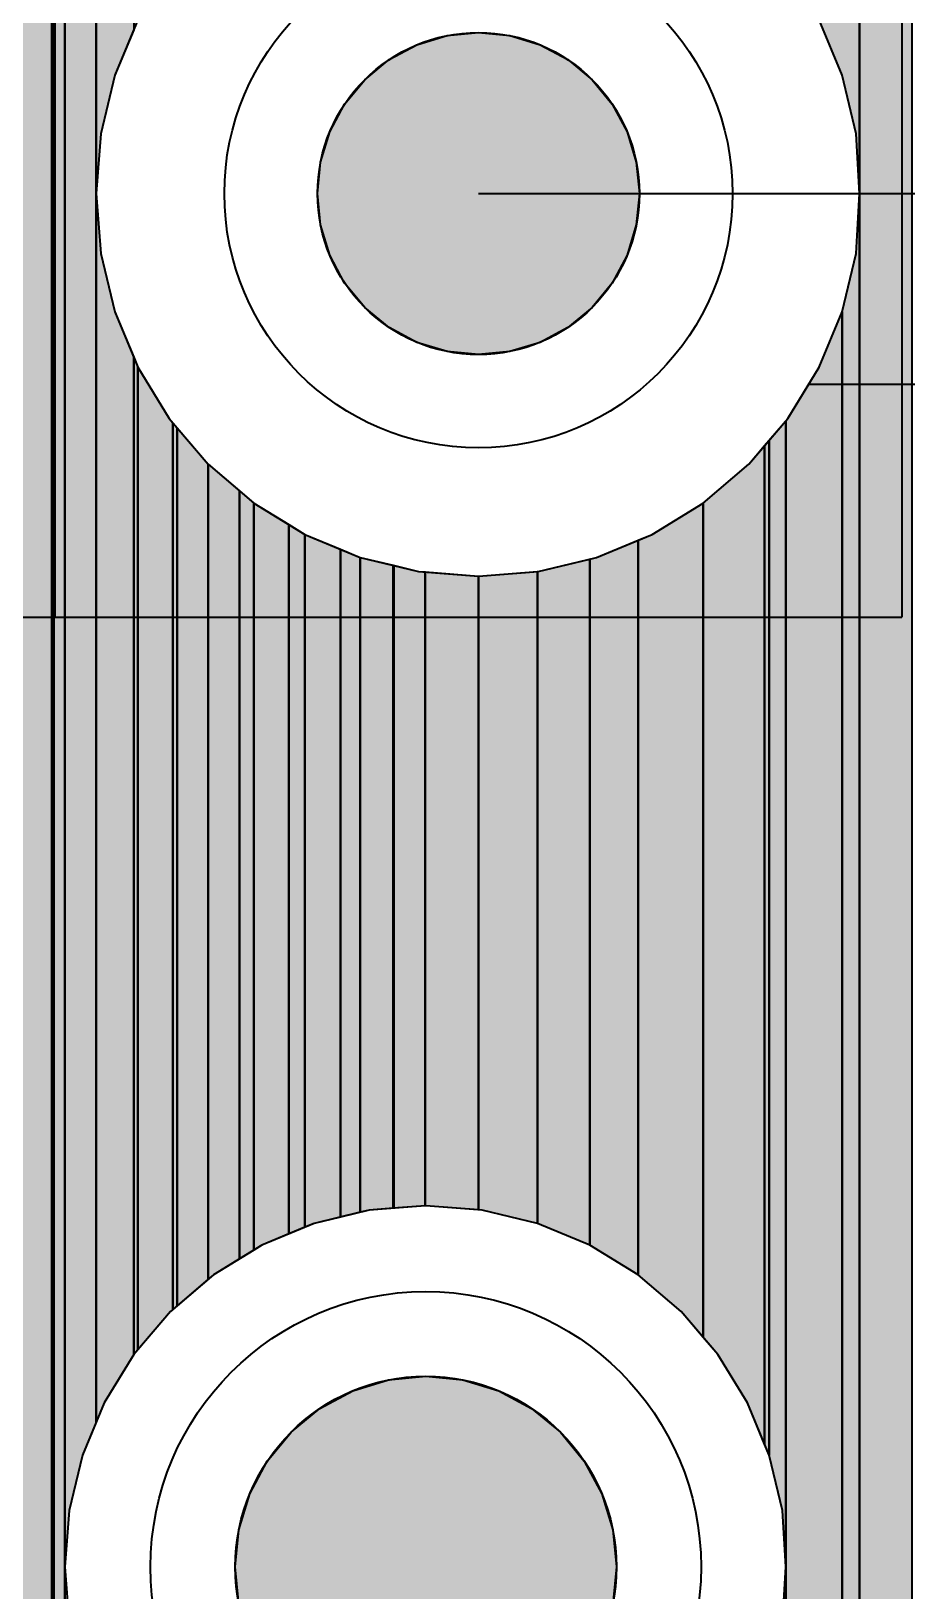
# Model space of a CAD drawing. Header units: millimetres. Extents: x 2 to 110, y 3 to 56.
# Drawn here: x 80.931 to 83.557, y 5.027 to 9.701 of the extents above; entities that cross this region are included whole.
import ezdxf

# ---------------------------------------------------------------- set-up
doc = ezdxf.new("R2010")
doc.units = ezdxf.units.MM
for name, color, linetype in [('bottom_copper', 7, 'Continuous'), ('drill_plated', 7, 'Continuous'), ('top_copper', 7, 'Continuous'), ('top_silk', 7, 'Continuous')]:
    doc.layers.add(name, color=color, linetype=linetype)

# ---------------------------------------------------------------- blocks, each defined once
blk = doc.blocks.new('Block18443')
at = {"layer": 'bottom_copper', "lineweight": 40}
for points in [[(0.2215, 5.676), (0.2109, 5.8554), (0.1689, 6.0303), (0.1001, 6.1965), (0.1001, 48.7405), (0.2215, 48.7405), (0.2215, 5.676)], [(0.3777, 0), (0.2215, 0), (0.2215, 48.7405), (0.3777, 48.7405), (0.3777, 0)], [(0.2215, 0), (0.1689, 0), (0.1689, 5.3217), (0.2109, 5.4966), (0.2215, 5.676), (0.2215, 0)], [(0.1689, 0), (0, 0), (0, 4.995), (0.0061, 5.0021), (0.1001, 5.1555), (0.1689, 5.3217), (0.1689, 0)], [(0, 1.56), (-0.01, 1.7294), (-0.0497, 1.8946), (-0.0635, 1.928), (-0.0635, 4.9206), (0, 4.995), (0, 1.56)], [(0, 0), (-0.0635, 0), (-0.0635, 1.192), (-0.0497, 1.2254), (-0.01, 1.3906), (0, 1.56), (0, 0)]]:
    blk.add_hatch(color=7, dxfattribs=at).paths.add_polyline_path(points, flags=0)
at = {"layer": 'bottom_copper', "color": 7, "lineweight": 40}
for points in [[(0.2215, 5.676), (0.2109, 5.8554), (0.1689, 6.0303), (0.1001, 6.1965), (0.1001, 48.7405), (0.2215, 48.7405), (0.2215, 5.676)], [(0.3777, 0), (0.2215, 0), (0.2215, 48.7405), (0.3777, 48.7405), (0.3777, 0)], [(0.2215, 0), (0.1689, 0), (0.1689, 5.3217), (0.2109, 5.4966), (0.2215, 5.676), (0.2215, 0)], [(0.1689, 0), (0, 0), (0, 4.995), (0.0061, 5.0021), (0.1001, 5.1555), (0.1689, 5.3217), (0.1689, 0)], [(0, 1.56), (-0.01, 1.7294), (-0.0497, 1.8946), (-0.0635, 1.928), (-0.0635, 4.9206), (0, 4.995), (0, 1.56)], [(0, 0), (-0.0635, 0), (-0.0635, 1.192), (-0.0497, 1.2254), (-0.01, 1.3906), (0, 1.56), (0, 0)]]:
    blk.add_lwpolyline(points, close=True, dxfattribs=at)
blk = doc.blocks.new('Block21495')
at = {"layer": 'bottom_copper', "lineweight": 40}
for points in [[(1.2555, 0), (1.2513, 0), (1.2513, 23.5862), (1.2555, 23.6574), (1.2555, 0)], [(1.2513, 0), (1.1328, 0), (1.1328, 23.2181), (1.1507, 23.2473), (1.2119, 23.3951), (1.2492, 23.5506), (1.2513, 23.5862), (1.2513, 0)], [(1.2878, 0), (1.2555, 0), (1.2555, 22.948), (1.268, 22.7886), (1.2878, 22.7061), (1.2878, 0)], [(1.3821, 1.9944), (1.3408, 1.8946), (1.3011, 1.7294), (1.2878, 1.56), (1.2878, 22.7061), (1.3053, 22.6331), (1.3665, 22.4853), (1.3821, 22.4599), (1.3821, 1.9944)], [(1.4946, 6.1665), (1.4382, 6.0303), (1.3962, 5.8554), (1.3821, 5.676), (1.3821, 22.4599), (1.4501, 22.349), (1.4946, 22.2969), (1.4946, 6.1665)], [(1.4946, 2.1965), (1.4058, 2.0516), (1.3821, 1.9944), (1.3821, 5.676), (1.3962, 5.4966), (1.4382, 5.3217), (1.4946, 5.1855), (1.4946, 2.1965)], [(1.6123, 2.332), (1.6049, 2.3257), (1.4946, 2.1965), (1.4946, 5.1855), (1.507, 5.1555), (1.601, 5.0021), (1.6123, 4.9889), (1.6123, 2.332)], [(1.7179, 2.4222), (1.6123, 2.332), (1.6123, 4.9889), (1.7179, 4.8653), (1.7179, 2.4222)], [(1.8547, 2.5099), (1.7341, 2.436), (1.7179, 2.4222), (1.7179, 4.8653), (1.8547, 4.7484), (1.8547, 2.5099)], [(2.0081, 2.5782), (1.879, 2.5248), (1.8547, 2.5099), (1.8547, 4.7484), (2.0081, 4.6544), (2.0081, 2.5782)], [(2.1743, 2.623), (2.036, 2.5898), (2.0081, 2.5782), (2.0081, 4.6544), (2.1743, 4.5856), (2.1743, 2.623)], [(2.273, 2.6352), (2.2012, 2.6295), (2.1743, 2.623), (2.1743, 4.5856), (2.273, 4.5619), (2.273, 2.6352)], [(1.4058, 0), (1.2878, 0), (1.2878, 1.56), (1.3011, 1.3906), (1.3408, 1.2254), (1.4058, 1.0684), (1.4058, 0)]]:
    blk.add_hatch(color=7, dxfattribs=at).paths.add_polyline_path(points, flags=0)
at = {"layer": 'bottom_copper', "color": 7, "lineweight": 40}
for points in [[(1.2555, 0), (1.2513, 0), (1.2513, 23.5862), (1.2555, 23.6574), (1.2555, 0)], [(1.2513, 0), (1.1328, 0), (1.1328, 23.2181), (1.1507, 23.2473), (1.2119, 23.3951), (1.2492, 23.5506), (1.2513, 23.5862), (1.2513, 0)], [(1.2878, 0), (1.2555, 0), (1.2555, 22.948), (1.268, 22.7886), (1.2878, 22.7061), (1.2878, 0)], [(1.3821, 1.9944), (1.3408, 1.8946), (1.3011, 1.7294), (1.2878, 1.56), (1.2878, 22.7061), (1.3053, 22.6331), (1.3665, 22.4853), (1.3821, 22.4599), (1.3821, 1.9944)], [(1.4946, 6.1665), (1.4382, 6.0303), (1.3962, 5.8554), (1.3821, 5.676), (1.3821, 22.4599), (1.4501, 22.349), (1.4946, 22.2969), (1.4946, 6.1665)], [(1.4946, 2.1965), (1.4058, 2.0516), (1.3821, 1.9944), (1.3821, 5.676), (1.3962, 5.4966), (1.4382, 5.3217), (1.4946, 5.1855), (1.4946, 2.1965)], [(1.6123, 2.332), (1.6049, 2.3257), (1.4946, 2.1965), (1.4946, 5.1855), (1.507, 5.1555), (1.601, 5.0021), (1.6123, 4.9889), (1.6123, 2.332)], [(1.7179, 2.4222), (1.6123, 2.332), (1.6123, 4.9889), (1.7179, 4.8653), (1.7179, 2.4222)], [(1.8547, 2.5099), (1.7341, 2.436), (1.7179, 2.4222), (1.7179, 4.8653), (1.8547, 4.7484), (1.8547, 2.5099)], [(2.0081, 2.5782), (1.879, 2.5248), (1.8547, 2.5099), (1.8547, 4.7484), (2.0081, 4.6544), (2.0081, 2.5782)], [(2.1743, 2.623), (2.036, 2.5898), (2.0081, 2.5782), (2.0081, 4.6544), (2.1743, 4.5856), (2.1743, 2.623)], [(2.273, 2.6352), (2.2012, 2.6295), (2.1743, 2.623), (2.1743, 4.5856), (2.273, 4.5619), (2.273, 2.6352)], [(1.4058, 0), (1.2878, 0), (1.2878, 1.56), (1.3011, 1.3906), (1.3408, 1.2254), (1.4058, 1.0684), (1.4058, 0)]]:
    blk.add_lwpolyline(points, close=True, dxfattribs=at)
blk = doc.blocks.new('Block77260')
at = {"layer": 'top_copper', "lineweight": 40}
for points in [[(1.2992, 0), (0.9215, 0), (0.9215, 4.979), (0.9276, 4.9861), (0.9903, 5.0885), (1.2992, 5.0885), (1.2992, 0)], [(0.9215, 1.544), (0.9115, 1.7134), (0.8718, 1.8786), (0.8718, 4.9208), (0.9215, 4.979), (0.9215, 1.544)], [(0.8718, 1.8786), (0.8068, 2.0356), (0.718, 2.1805), (0.6739, 2.2322), (0.6739, 4.7324), (0.8107, 4.8493), (0.8718, 4.9208), (0.8718, 1.8786)], [(0.6739, 2.2322), (0.6077, 2.3097), (0.4785, 2.42), (0.4785, 4.621), (0.5205, 4.6384), (0.6739, 4.7324), (0.6739, 2.2322)], [(0.4785, 2.42), (0.3336, 2.5088), (0.3336, 4.5646), (0.3543, 4.5696), (0.4785, 4.621), (0.4785, 2.42)], [(0.3336, 2.5088), (0.1766, 2.5738), (0.1766, 4.5274), (0.1794, 4.5276), (0.3336, 4.5646), (0.3336, 2.5088)], [(0, 2.6144), (-0.158, 2.6268), (-0.1597, 2.6267), (-0.1597, 4.526), (0, 4.5135), (0, 2.6144)], [(0.1766, 2.5738), (0.0114, 2.6135), (0, 2.6144), (0, 4.5135), (0.1766, 4.5274), (0.1766, 2.5738)], [(0.9215, 0), (0.8718, 0), (0.8718, 1.2094), (0.9115, 1.3746), (0.9215, 1.544), (0.9215, 0)]]:
    blk.add_hatch(color=7, dxfattribs=at).paths.add_polyline_path(points, flags=0)
at = {"layer": 'top_copper', "color": 7, "lineweight": 40}
for points in [[(1.2992, 0), (0.9215, 0), (0.9215, 4.979), (0.9276, 4.9861), (0.9903, 5.0885), (1.2992, 5.0885), (1.2992, 0)], [(0.9215, 1.544), (0.9115, 1.7134), (0.8718, 1.8786), (0.8718, 4.9208), (0.9215, 4.979), (0.9215, 1.544)], [(0.8718, 1.8786), (0.8068, 2.0356), (0.718, 2.1805), (0.6739, 2.2322), (0.6739, 4.7324), (0.8107, 4.8493), (0.8718, 4.9208), (0.8718, 1.8786)], [(0.6739, 2.2322), (0.6077, 2.3097), (0.4785, 2.42), (0.4785, 4.621), (0.5205, 4.6384), (0.6739, 4.7324), (0.6739, 2.2322)], [(0.4785, 2.42), (0.3336, 2.5088), (0.3336, 4.5646), (0.3543, 4.5696), (0.4785, 4.621), (0.4785, 2.42)], [(0.3336, 2.5088), (0.1766, 2.5738), (0.1766, 4.5274), (0.1794, 4.5276), (0.3336, 4.5646), (0.3336, 2.5088)], [(0, 2.6144), (-0.158, 2.6268), (-0.1597, 2.6267), (-0.1597, 4.526), (0, 4.5135), (0, 2.6144)], [(0.1766, 2.5738), (0.0114, 2.6135), (0, 2.6144), (0, 4.5135), (0.1766, 4.5274), (0.1766, 2.5738)], [(0.9215, 0), (0.8718, 0), (0.8718, 1.2094), (0.9115, 1.3746), (0.9215, 1.544), (0.9215, 0)]]:
    blk.add_lwpolyline(points, close=True, dxfattribs=at)
blk = doc.blocks.new('Block78538')
at = {"layer": 'top_copper', "lineweight": 40}
for points in [[(1.0903, 0), (1.084, 0), (1.084, 23.5346), (1.0903, 23.6414), (1.0903, 0)], [(1.084, 0), (0.9676, 0), (0.9676, 23.2021), (0.9855, 23.2313), (1.0467, 23.3791), (1.084, 23.5346), (1.084, 0)], [(1.1226, 0), (1.0903, 0), (1.0903, 22.932), (1.1028, 22.7726), (1.1226, 22.6901), (1.1226, 0)], [(1.2169, 1.9784), (1.1756, 1.8786), (1.1359, 1.7134), (1.1226, 1.544), (1.1226, 22.6901), (1.1401, 22.6171), (1.2013, 22.4693), (1.2169, 22.4439), (1.2169, 1.9784)], [(1.3418, 6.1805), (1.273, 6.0143), (1.231, 5.8394), (1.2169, 5.66), (1.2169, 22.4439), (1.2849, 22.333), (1.3418, 22.2664), (1.3418, 6.1805)], [(1.3418, 2.195), (1.3294, 2.1805), (1.2406, 2.0356), (1.2169, 1.9784), (1.2169, 5.66), (1.231, 5.4806), (1.273, 5.3057), (1.3418, 5.1395), (1.3418, 2.195)], [(1.4598, 2.3269), (1.4397, 2.3097), (1.3418, 2.195), (1.3418, 5.1395), (1.4358, 4.9861), (1.4598, 4.958), (1.4598, 2.3269)], [(1.6467, 2.4677), (1.5689, 2.42), (1.4598, 2.3269), (1.4598, 4.958), (1.5527, 4.8493), (1.6467, 4.769), (1.6467, 2.4677)], [(1.7945, 2.5422), (1.7138, 2.5088), (1.6467, 2.4677), (1.6467, 4.769), (1.6895, 4.7324), (1.7945, 4.6681), (1.7945, 2.5422)], [(1.95, 2.5928), (1.8708, 2.5738), (1.7945, 2.5422), (1.7945, 4.6681), (1.8429, 4.6384), (1.95, 4.5941), (1.95, 2.5928)], [(2.1094, 2.6193), (2.036, 2.6135), (1.95, 2.5928), (1.95, 4.5941), (2.0091, 4.5696), (2.1094, 4.5455), (2.1094, 2.6193)], [(2.2037, 2.6267), (2.1094, 2.6193), (2.1094, 4.5455), (2.184, 4.5276), (2.2037, 4.526), (2.2037, 2.6267)], [(1.2406, 0), (1.1226, 0), (1.1226, 1.544), (1.1359, 1.3746), (1.1756, 1.2094), (1.2406, 1.0524), (1.2406, 0)]]:
    blk.add_hatch(color=7, dxfattribs=at).paths.add_polyline_path(points, flags=0)
at = {"layer": 'top_copper', "color": 7, "lineweight": 40}
for points in [[(1.0903, 0), (1.084, 0), (1.084, 23.5346), (1.0903, 23.6414), (1.0903, 0)], [(1.084, 0), (0.9676, 0), (0.9676, 23.2021), (0.9855, 23.2313), (1.0467, 23.3791), (1.084, 23.5346), (1.084, 0)], [(1.1226, 0), (1.0903, 0), (1.0903, 22.932), (1.1028, 22.7726), (1.1226, 22.6901), (1.1226, 0)], [(1.2169, 1.9784), (1.1756, 1.8786), (1.1359, 1.7134), (1.1226, 1.544), (1.1226, 22.6901), (1.1401, 22.6171), (1.2013, 22.4693), (1.2169, 22.4439), (1.2169, 1.9784)], [(1.3418, 6.1805), (1.273, 6.0143), (1.231, 5.8394), (1.2169, 5.66), (1.2169, 22.4439), (1.2849, 22.333), (1.3418, 22.2664), (1.3418, 6.1805)], [(1.3418, 2.195), (1.3294, 2.1805), (1.2406, 2.0356), (1.2169, 1.9784), (1.2169, 5.66), (1.231, 5.4806), (1.273, 5.3057), (1.3418, 5.1395), (1.3418, 2.195)], [(1.4598, 2.3269), (1.4397, 2.3097), (1.3418, 2.195), (1.3418, 5.1395), (1.4358, 4.9861), (1.4598, 4.958), (1.4598, 2.3269)], [(1.6467, 2.4677), (1.5689, 2.42), (1.4598, 2.3269), (1.4598, 4.958), (1.5527, 4.8493), (1.6467, 4.769), (1.6467, 2.4677)], [(1.7945, 2.5422), (1.7138, 2.5088), (1.6467, 2.4677), (1.6467, 4.769), (1.6895, 4.7324), (1.7945, 4.6681), (1.7945, 2.5422)], [(1.95, 2.5928), (1.8708, 2.5738), (1.7945, 2.5422), (1.7945, 4.6681), (1.8429, 4.6384), (1.95, 4.5941), (1.95, 2.5928)], [(2.1094, 2.6193), (2.036, 2.6135), (1.95, 2.5928), (1.95, 4.5941), (2.0091, 4.5696), (2.1094, 4.5455), (2.1094, 2.6193)], [(2.2037, 2.6267), (2.1094, 2.6193), (2.1094, 4.5455), (2.184, 4.5276), (2.2037, 4.526), (2.2037, 2.6267)], [(1.2406, 0), (1.1226, 0), (1.1226, 1.544), (1.1359, 1.3746), (1.1756, 1.2094), (1.2406, 1.0524), (1.2406, 0)]]:
    blk.add_lwpolyline(points, close=True, dxfattribs=at)

msp = doc.modelspace()

# ---------------------------------------------------------------- hatches: boundary and pattern name
at = {"layer": 'bottom_copper', "lineweight": 40}
for points in [[(82.7453, 9.1198), (82.7179, 9.0293), (82.6733, 8.9459), (82.6132, 8.8728), (82.5401, 8.8127), (82.4567, 8.7681), (82.3662, 8.7407), (82.272, 8.7314), (82.1778, 8.7407), (82.0873, 8.7681), (82.0039, 8.8127), (81.9308, 8.8728), (81.8707, 8.9459), (81.8261, 9.0293), (81.7987, 9.1198), (81.7894, 9.214), (81.7987, 9.3082), (81.8261, 9.3987), (81.8707, 9.4821), (81.9308, 9.5552), (82.0039, 9.6153), (82.0873, 9.6599), (82.1778, 9.6873), (82.272, 9.6966), (82.3662, 9.6873), (82.4567, 9.6599), (82.5401, 9.6153), (82.6132, 9.5552), (82.6733, 9.4821), (82.7179, 9.3987), (82.7453, 9.3082), (82.7546, 9.214), (82.7453, 9.1198)], [(83.13, 5.466), (83.0788, 5.5896), (82.99, 5.7345), (82.8797, 5.8637), (82.7505, 5.974), (82.6056, 6.0628), (82.4486, 6.1278), (82.2834, 6.1675), (82.114, 6.1808), (82.0164, 6.1732), (82.0164, 8.0999), (82.0926, 8.0816), (82.272, 8.0675), (82.4514, 8.0816), (82.6263, 8.1236), (82.7925, 8.1924), (82.9459, 8.2864), (83.0827, 8.4033), (83.13, 8.4586), (83.13, 5.466)], [(82.6745, 4.9865), (82.642, 4.8793), (82.5892, 4.7805), (82.5181, 4.6939), (82.4315, 4.6228), (82.3327, 4.57), (82.2255, 4.5375), (82.114, 4.5265), (82.0025, 4.5375), (81.8953, 4.57), (81.7965, 4.6228), (81.7099, 4.6939), (81.6388, 4.7805), (81.586, 4.8793), (81.5535, 4.9865), (81.5425, 5.098), (81.5535, 5.2095), (81.586, 5.3167), (81.6388, 5.4155), (81.7099, 5.5021), (81.7965, 5.5732), (81.8953, 5.626), (82.0025, 5.6585), (82.114, 5.6695), (82.2255, 5.6585), (82.3327, 5.626), (82.4315, 5.5732), (82.5181, 5.5021), (82.5892, 5.4155), (82.642, 5.3167), (82.6745, 5.2095), (82.6855, 5.098), (82.6745, 4.9865)]]:
    msp.add_hatch(color=7, dxfattribs=at).paths.add_polyline_path(points, flags=0)
at = {"layer": 'drill_plated', "lineweight": 40}
for points in [[(82.7453, 9.1198), (82.7179, 9.0293), (82.6733, 8.9459), (82.6132, 8.8728), (82.5401, 8.8127), (82.4567, 8.7681), (82.3662, 8.7407), (82.272, 8.7314), (82.1778, 8.7407), (82.0873, 8.7681), (82.0039, 8.8127), (81.9308, 8.8728), (81.8707, 8.9459), (81.8261, 9.0293), (81.7987, 9.1198), (81.7894, 9.214), (81.7987, 9.3082), (81.8261, 9.3987), (81.8707, 9.4821), (81.9308, 9.5552), (82.0039, 9.6153), (82.0873, 9.6599), (82.1778, 9.6873), (82.272, 9.6966), (82.3662, 9.6873), (82.4567, 9.6599), (82.5401, 9.6153), (82.6132, 9.5552), (82.6733, 9.4821), (82.7179, 9.3987), (82.7453, 9.3082), (82.7546, 9.214), (82.7453, 9.1198)], [(82.6745, 4.9865), (82.642, 4.8793), (82.5892, 4.7805), (82.5181, 4.6939), (82.4315, 4.6228), (82.3327, 4.57), (82.2255, 4.5375), (82.114, 4.5265), (82.0025, 4.5375), (81.8953, 4.57), (81.7965, 4.6228), (81.7099, 4.6939), (81.6388, 4.7805), (81.586, 4.8793), (81.5535, 4.9865), (81.5425, 5.098), (81.5535, 5.2095), (81.586, 5.3167), (81.6388, 5.4155), (81.7099, 5.5021), (81.7965, 5.5732), (81.8953, 5.626), (82.0025, 5.6585), (82.114, 5.6695), (82.2255, 5.6585), (82.3327, 5.626), (82.4315, 5.5732), (82.5181, 5.5021), (82.5892, 5.4155), (82.642, 5.3167), (82.6745, 5.2095), (82.6855, 5.098), (82.6745, 4.9865)]]:
    msp.add_hatch(color=7, dxfattribs=at).paths.add_polyline_path(points, flags=0)
at = {"layer": 'top_copper', "lineweight": 40}
for points in [[(82.7453, 9.1198), (82.7179, 9.0293), (82.6733, 8.9459), (82.6132, 8.8728), (82.5401, 8.8127), (82.4567, 8.7681), (82.3662, 8.7407), (82.272, 8.7314), (82.1778, 8.7407), (82.0873, 8.7681), (82.0039, 8.8127), (81.9308, 8.8728), (81.8707, 8.9459), (81.8261, 9.0293), (81.7987, 9.1198), (81.7894, 9.214), (81.7987, 9.3082), (81.8261, 9.3987), (81.8707, 9.4821), (81.9308, 9.5552), (82.0039, 9.6153), (82.0873, 9.6599), (82.1778, 9.6873), (82.272, 9.6966), (82.3662, 9.6873), (82.4567, 9.6599), (82.5401, 9.6153), (82.6132, 9.5552), (82.6733, 9.4821), (82.7179, 9.3987), (82.7453, 9.3082), (82.7546, 9.214), (82.7453, 9.1198)], [(82.6745, 4.9865), (82.642, 4.8793), (82.5892, 4.7805), (82.5181, 4.6939), (82.4315, 4.6228), (82.3327, 4.57), (82.2255, 4.5375), (82.114, 4.5265), (82.0025, 4.5375), (81.8953, 4.57), (81.7965, 4.6228), (81.7099, 4.6939), (81.6388, 4.7805), (81.586, 4.8793), (81.5535, 4.9865), (81.5425, 5.098), (81.5535, 5.2095), (81.586, 5.3167), (81.6388, 5.4155), (81.7099, 5.5021), (81.7965, 5.5732), (81.8953, 5.626), (82.0025, 5.6585), (82.114, 5.6695), (82.2255, 5.6585), (82.3327, 5.626), (82.4315, 5.5732), (82.5181, 5.5021), (82.5892, 5.4155), (82.642, 5.3167), (82.6745, 5.2095), (82.6855, 5.098), (82.6745, 4.9865)]]:
    msp.add_hatch(color=7, dxfattribs=at).paths.add_polyline_path(points, flags=0)

# ---------------------------------------------------------------- linework, layer by layer
at = {"layer": 'bottom_copper', "color": 7, "lineweight": 40}
for p, q in [((81.2504, 9.7345), (81.1816, 9.5683)), ((83.3624, 9.5683), (83.2936, 9.7345)), ((81.1816, 9.5683), (81.1396, 9.3934)), ((83.4044, 9.3934), (83.3624, 9.5683)), ((81.1396, 9.3934), (81.1255, 9.214)), ((83.415, 9.214), (83.4044, 9.3934)), ((81.1255, 9.214), (81.1396, 9.0346)), ((83.4044, 9.0346), (83.415, 9.214)), ((81.1396, 9.0346), (81.1816, 8.8597)), ((83.3624, 8.8597), (83.4044, 9.0346)), ((81.1816, 8.8597), (81.2504, 8.6935)), ((83.2936, 8.6935), (83.3624, 8.8597)), ((81.2504, 8.6935), (81.3444, 8.5401)), ((83.1996, 8.5401), (83.2936, 8.6935)), ((81.3444, 8.5401), (81.4613, 8.4033)), ((83.13, 8.4586), (83.1996, 8.5401)), ((83.0827, 8.4033), (83.13, 8.4586)), ((83.13, 5.466), (83.13, 8.4586)), ((83.13, 8.4586), (83.13, 5.466)), ((81.4613, 8.4033), (81.5981, 8.2864)), ((82.9459, 8.2864), (83.0827, 8.4033)), ((81.5981, 8.2864), (81.7515, 8.1924)), ((82.7925, 8.1924), (82.9459, 8.2864)), ((81.7515, 8.1924), (81.9177, 8.1236)), ((82.6263, 8.1236), (82.7925, 8.1924)), ((81.9177, 8.1236), (82.0164, 8.0999)), ((82.0164, 6.1732), (82.0164, 8.0999)), ((82.0164, 8.0999), (82.0926, 8.0816)), ((82.0164, 8.0999), (82.0164, 6.1732)), ((82.4514, 8.0816), (82.6263, 8.1236)), ((82.0926, 8.0816), (82.272, 8.0675)), ((82.272, 8.0675), (82.4514, 8.0816)), ((82.0164, 6.1732), (81.9446, 6.1675)), ((82.114, 6.1808), (82.0164, 6.1732)), ((82.2834, 6.1675), (82.114, 6.1808)), ((81.7794, 6.1278), (81.6224, 6.0628)), ((81.9446, 6.1675), (81.7794, 6.1278)), ((82.4486, 6.1278), (82.2834, 6.1675)), ((82.6056, 6.0628), (82.4486, 6.1278)), ((81.6224, 6.0628), (81.4775, 5.974)), ((82.7505, 5.974), (82.6056, 6.0628)), ((81.4775, 5.974), (81.3483, 5.8637)), ((82.8797, 5.8637), (82.7505, 5.974)), ((81.3483, 5.8637), (81.238, 5.7345)), ((82.99, 5.7345), (82.8797, 5.8637)), ((81.238, 5.7345), (81.1492, 5.5896)), ((83.0788, 5.5896), (82.99, 5.7345)), ((81.1492, 5.5896), (81.0842, 5.4326)), ((83.13, 5.466), (83.0788, 5.5896)), ((81.0842, 5.4326), (81.0445, 5.2674)), ((83.1438, 5.4326), (83.13, 5.466)), ((83.1835, 5.2674), (83.1438, 5.4326)), ((81.0445, 5.2674), (81.0312, 5.098)), ((83.1935, 5.098), (83.1835, 5.2674)), ((81.0312, 5.098), (81.0445, 4.9286)), ((83.1835, 4.9286), (83.1935, 5.098))]:
    msp.add_line(p, q, dxfattribs=at)
for points in [[(82.7453, 9.1198), (82.7179, 9.0293), (82.6733, 8.9459), (82.6132, 8.8728), (82.5401, 8.8127), (82.4567, 8.7681), (82.3662, 8.7407), (82.272, 8.7314), (82.1778, 8.7407), (82.0873, 8.7681), (82.0039, 8.8127), (81.9308, 8.8728), (81.8707, 8.9459), (81.8261, 9.0293), (81.7987, 9.1198), (81.7894, 9.214), (81.7987, 9.3082), (81.8261, 9.3987), (81.8707, 9.4821), (81.9308, 9.5552), (82.0039, 9.6153), (82.0873, 9.6599), (82.1778, 9.6873), (82.272, 9.6966), (82.3662, 9.6873), (82.4567, 9.6599), (82.5401, 9.6153), (82.6132, 9.5552), (82.6733, 9.4821), (82.7179, 9.3987), (82.7453, 9.3082), (82.7546, 9.214), (82.7453, 9.1198)], [(83.13, 5.466), (83.0788, 5.5896), (82.99, 5.7345), (82.8797, 5.8637), (82.7505, 5.974), (82.6056, 6.0628), (82.4486, 6.1278), (82.2834, 6.1675), (82.114, 6.1808), (82.0164, 6.1732), (82.0164, 8.0999), (82.0926, 8.0816), (82.272, 8.0675), (82.4514, 8.0816), (82.6263, 8.1236), (82.7925, 8.1924), (82.9459, 8.2864), (83.0827, 8.4033), (83.13, 8.4586), (83.13, 5.466)]]:
    msp.add_lwpolyline(points, close=True, dxfattribs=at)
msp.add_lwpolyline([(81.5535, 4.9865), (81.5425, 5.098), (81.5535, 5.2095), (81.586, 5.3167), (81.6388, 5.4155), (81.7099, 5.5021), (81.7965, 5.5732), (81.8953, 5.626), (82.0025, 5.6585), (82.114, 5.6695), (82.2255, 5.6585), (82.3327, 5.626), (82.4315, 5.5732), (82.5181, 5.5021), (82.5892, 5.4155), (82.642, 5.3167), (82.6745, 5.2095), (82.6855, 5.098), (82.6745, 4.9865)], dxfattribs=at)
for centre, major_axis in [((82.272, 9.214), (0.762, 0)), ((82.272, 9.214), (0.4826, 0)), ((82.114, 5.098), (0.8255, 0)), ((82.114, 5.098), (0.5715, 0))]:
    msp.add_ellipse(centre, major_axis=major_axis, ratio=1, dxfattribs=at)
at = {"layer": 'drill_plated', "color": 7, "lineweight": 40}
msp.add_lwpolyline([(82.7453, 9.1198), (82.7179, 9.0293), (82.6733, 8.9459), (82.6132, 8.8728), (82.5401, 8.8127), (82.4567, 8.7681), (82.3662, 8.7407), (82.272, 8.7314), (82.1778, 8.7407), (82.0873, 8.7681), (82.0039, 8.8127), (81.9308, 8.8728), (81.8707, 8.9459), (81.8261, 9.0293), (81.7987, 9.1198), (81.7894, 9.214), (81.7987, 9.3082), (81.8261, 9.3987), (81.8707, 9.4821), (81.9308, 9.5552), (82.0039, 9.6153), (82.0873, 9.6599), (82.1778, 9.6873), (82.272, 9.6966), (82.3662, 9.6873), (82.4567, 9.6599), (82.5401, 9.6153), (82.6132, 9.5552), (82.6733, 9.4821), (82.7179, 9.3987), (82.7453, 9.3082), (82.7546, 9.214), (82.7453, 9.1198)], close=True, dxfattribs=at)
msp.add_lwpolyline([(81.5535, 4.9865), (81.5425, 5.098), (81.5535, 5.2095), (81.586, 5.3167), (81.6388, 5.4155), (81.7099, 5.5021), (81.7965, 5.5732), (81.8953, 5.626), (82.0025, 5.6585), (82.114, 5.6695), (82.2255, 5.6585), (82.3327, 5.626), (82.4315, 5.5732), (82.5181, 5.5021), (82.5892, 5.4155), (82.642, 5.3167), (82.6745, 5.2095), (82.6855, 5.098), (82.6745, 4.9865)], dxfattribs=at)
for centre, major_axis in [((82.272, 9.214), (0.4826, 0)), ((82.114, 5.098), (0.5715, 0))]:
    msp.add_ellipse(centre, major_axis=major_axis, ratio=1, dxfattribs=at)
at = {"layer": 'top_copper', "color": 7, "lineweight": 40}
for p, q in [((81.2504, 9.7345), (81.1816, 9.5683)), ((81.1816, 9.5683), (81.1396, 9.3934)), ((81.1396, 9.3934), (81.1255, 9.214)), ((81.1255, 9.214), (81.1396, 9.0346)), ((82.272, 9.214), (84.812, 9.214)), ((81.1396, 9.0346), (81.1816, 8.8597)), ((81.1816, 8.8597), (81.2504, 8.6935)), ((81.2504, 8.6935), (81.3444, 8.5401)), ((83.1996, 8.5401), (83.2623, 8.6425)), ((83.2623, 8.6425), (84.1512, 8.6425)), ((81.3444, 8.5401), (81.4613, 8.4033)), ((83.0827, 8.4033), (83.1996, 8.5401)), ((81.4613, 8.4033), (81.5981, 8.2864)), ((82.9459, 8.2864), (83.0827, 8.4033)), ((81.5981, 8.2864), (81.7515, 8.1924)), ((82.7925, 8.1924), (82.9459, 8.2864)), ((81.7515, 8.1924), (81.9177, 8.1236)), ((82.6263, 8.1236), (82.7925, 8.1924)), ((81.9177, 8.1236), (82.0926, 8.0816)), ((82.4514, 8.0816), (82.6263, 8.1236)), ((82.0926, 8.0816), (82.1123, 8.08)), ((82.1123, 6.1807), (82.1123, 8.08)), ((82.1123, 8.08), (82.272, 8.0675)), ((82.1123, 8.08), (82.1123, 6.1807)), ((82.272, 8.0675), (82.4514, 8.0816)), ((82.1123, 6.1807), (81.9446, 6.1675)), ((82.114, 6.1808), (82.1123, 6.1807)), ((82.2834, 6.1675), (82.114, 6.1808)), ((81.7794, 6.1278), (81.6224, 6.0628)), ((81.9446, 6.1675), (81.7794, 6.1278)), ((82.4486, 6.1278), (82.2834, 6.1675)), ((82.6056, 6.0628), (82.4486, 6.1278)), ((81.6224, 6.0628), (81.4775, 5.974)), ((82.7505, 5.974), (82.6056, 6.0628)), ((81.4775, 5.974), (81.3483, 5.8637)), ((82.8797, 5.8637), (82.7505, 5.974)), ((81.3483, 5.8637), (81.238, 5.7345)), ((82.99, 5.7345), (82.8797, 5.8637)), ((81.238, 5.7345), (81.1492, 5.5896)), ((83.0788, 5.5896), (82.99, 5.7345)), ((81.1492, 5.5896), (81.0842, 5.4326)), ((83.1438, 5.4326), (83.0788, 5.5896)), ((81.0842, 5.4326), (81.0445, 5.2674)), ((83.1835, 5.2674), (83.1438, 5.4326)), ((81.0445, 5.2674), (81.0312, 5.098)), ((83.1935, 5.098), (83.1835, 5.2674)), ((81.0312, 5.098), (81.0445, 4.9286)), ((83.1835, 4.9286), (83.1935, 5.098))]:
    msp.add_line(p, q, dxfattribs=at)
msp.add_lwpolyline([(82.7453, 9.1198), (82.7179, 9.0293), (82.6733, 8.9459), (82.6132, 8.8728), (82.5401, 8.8127), (82.4567, 8.7681), (82.3662, 8.7407), (82.272, 8.7314), (82.1778, 8.7407), (82.0873, 8.7681), (82.0039, 8.8127), (81.9308, 8.8728), (81.8707, 8.9459), (81.8261, 9.0293), (81.7987, 9.1198), (81.7894, 9.214), (81.7987, 9.3082), (81.8261, 9.3987), (81.8707, 9.4821), (81.9308, 9.5552), (82.0039, 9.6153), (82.0873, 9.6599), (82.1778, 9.6873), (82.272, 9.6966), (82.3662, 9.6873), (82.4567, 9.6599), (82.5401, 9.6153), (82.6132, 9.5552), (82.6733, 9.4821), (82.7179, 9.3987), (82.7453, 9.3082), (82.7546, 9.214), (82.7453, 9.1198)], close=True, dxfattribs=at)
msp.add_lwpolyline([(81.5535, 4.9865), (81.5425, 5.098), (81.5535, 5.2095), (81.586, 5.3167), (81.6388, 5.4155), (81.7099, 5.5021), (81.7965, 5.5732), (81.8953, 5.626), (82.0025, 5.6585), (82.114, 5.6695), (82.2255, 5.6585), (82.3327, 5.626), (82.4315, 5.5732), (82.5181, 5.5021), (82.5892, 5.4155), (82.642, 5.3167), (82.6745, 5.2095), (82.6855, 5.098), (82.6745, 4.9865)], dxfattribs=at)
for centre, major_axis in [((82.272, 9.214), (0.762, 0)), ((82.272, 9.214), (0.4826, 0)), ((82.114, 5.098), (0.8255, 0)), ((82.114, 5.098), (0.5715, 0))]:
    msp.add_ellipse(centre, major_axis=major_axis, ratio=1, dxfattribs=at)
at = {"layer": 'top_silk', "color": 7, "lineweight": 40}
for p, q in [((81.002, 10.484), (81.002, 7.944)), ((83.542, 10.484), (83.542, 7.944)), ((78.462, 7.944), (83.542, 7.944))]:
    msp.add_line(p, q, dxfattribs=at)

# ---------------------------------------------------------------- block references
at = {"layer": 'bottom_copper'}
for name, p in [('Block21495', (79.7434, 3.538)), ('Block18443', (83.1935, 3.538))]:
    msp.add_blockref(name, p, dxfattribs=at)
at = {"layer": 'top_copper'}
for name, p in [('Block78538', (79.9086, 3.554)), ('Block77260', (82.272, 3.554))]:
    msp.add_blockref(name, p, dxfattribs=at)

doc.saveas('drawing.dxf')
